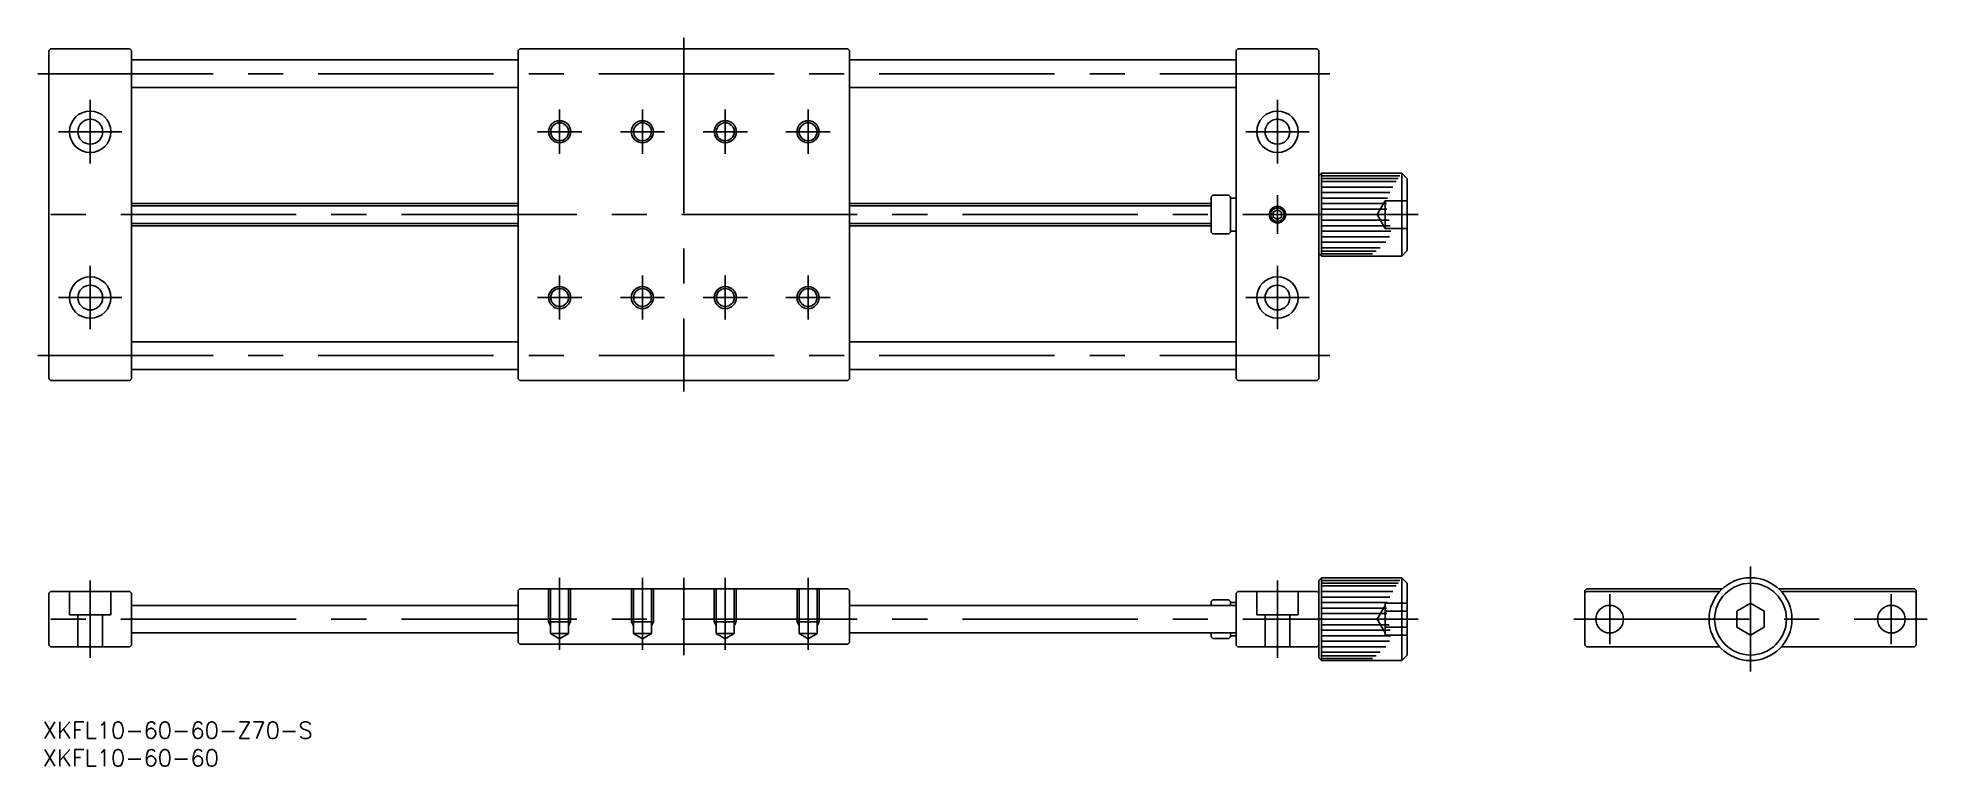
# Model space of a CAD drawing. Extents: x -310 to 32, y -27 to 105.
import ezdxf

# ---------------------------------------------------------------- set-up
doc = ezdxf.new("R2010")
doc.units = 0
doc.linetypes.add('CENTER', pattern=[50.8, 31.75, -6.35, 6.35, -6.35])
doc.linetypes.add('DASHED', pattern=[19.05, 12.7, -6.35])
doc.layers.get('0').update_dxf_attribs({"linetype": 'CONTINUOUS'})
doc.layers.add('CENTER', color=1, linetype='CONTINUOUS')
doc.styles.get("Standard").update_dxf_attribs({"font": 'txt.shx', "height": 3, "bigfont": 'bigfont.shx'})

# ---------------------------------------------------------------- blocks, each defined once
blk = doc.blocks.new('*U2')
at = {"color": 7, "linetype": 'CONTINUOUS'}
blk.add_text('XKFL10-60-60-Z70-S', height=3, dxfattribs=at).set_placement((-309.26, -21.61))
blk = doc.blocks.new('*U3')
at = {"color": 7, "linetype": 'CONTINUOUS'}
blk.add_text('XKFL10-60-60', height=3, dxfattribs=at).set_placement((-309.26, -26.61))

msp = doc.modelspace()

# ---------------------------------------------------------------- linework, layer by layer
at = {"color": 7, "linetype": 'CONTINUOUS'}
for p, q in [((-307.87, 103.21), (-308.17, 102.91)), ((-308.17, 102.91), (-308.17, 43.51)), ((-307.87, 103.21), (-293.47, 103.21)), ((-293.47, 103.21), (-293.17, 102.91)), ((-293.17, 102.91), (-293.17, 43.51)), ((-223.17, 102.91), (-222.87, 103.21)), ((-223.17, 102.91), (-223.17, 43.51)), ((-163.47, 103.21), (-222.87, 103.21)), ((-163.47, 103.21), (-163.17, 102.91)), ((-163.17, 43.51), (-163.17, 102.91)), ((-92.87, 103.21), (-93.17, 102.91)), ((-93.17, 102.91), (-93.17, 43.51)), ((-92.87, 103.21), (-78.47, 103.21)), ((-78.47, 103.21), (-78.17, 102.91)), ((-78.17, 102.91), (-78.17, 43.51)), ((-223.17, 101.21), (-293.17, 101.21)), ((-163.17, 101.21), (-93.17, 101.21)), ((-223.17, 96.21), (-293.17, 96.21)), ((-163.17, 96.21), (-93.17, 96.21)), ((-77.67, 80.71), (-78.17, 80.21)), ((-77.67, 80.71), (-77.67, 65.71)), ((-77.67, 80.71), (-63.17, 80.71)), ((-77.67, 80.21), (-63.51, 80.21)), ((-77.67, 79.75), (-63.82, 79.75)), ((-77.67, 79.21), (-64.16, 79.21)), ((-63.17, 80.71), (-63.17, 65.71)), ((-62.17, 79.71), (-63.17, 80.71)), ((-62.17, 79.71), (-62.17, 66.71)), ((-97.67, 76.41), (-97.37, 76.71)), ((-97.67, 76.41), (-97.67, 70.01)), ((-97.37, 76.71), (-94.47, 76.71)), ((-94.47, 76.71), (-94.17, 76.41)), ((-94.17, 76.41), (-94.17, 70.01)), ((-94.17, 76.21), (-93.17, 76.21)), ((-77.67, 78.21), (-64.77, 78.21)), ((-77.67, 77.21), (-65.31, 77.21)), ((-77.67, 76.21), (-65.73, 76.21)), ((-223.17, 75.21), (-293.17, 75.21)), ((-163.17, 75.21), (-97.67, 75.21)), ((-85.67, 74.08), (-86.42, 73.65)), ((-86.42, 73.65), (-86.42, 72.78)), ((-86.42, 72.78), (-85.67, 72.35)), ((-84.92, 73.65), (-85.67, 74.08)), ((-85.67, 72.35), (-84.92, 72.78)), ((-84.92, 72.78), (-84.92, 73.65)), ((-77.67, 75.21), (-65.91, 75.21)), ((-77.67, 74.21), (-65.88, 74.21)), ((-77.67, 72.21), (-65.45, 72.21)), ((-223.17, 71.21), (-293.17, 71.21)), ((-163.17, 71.21), (-97.67, 71.21)), ((-97.67, 70.01), (-97.37, 69.71)), ((-97.37, 69.71), (-94.47, 69.71)), ((-94.47, 69.71), (-94.17, 70.01)), ((-94.17, 70.21), (-93.17, 70.21)), ((-77.67, 71.21), (-65.23, 71.21)), ((-77.67, 70.21), (-65.14, 70.21)), ((-77.67, 69.21), (-65.35, 69.21)), ((-77.67, 65.71), (-78.17, 66.21)), ((-77.67, 68.21), (-66.03, 68.21)), ((-77.67, 67.21), (-67.05, 67.21)), ((-77.67, 66.58), (-67.82, 66.58)), ((-77.67, 66.11), (-68.44, 66.11)), ((-77.67, 65.71), (-63.17, 65.71)), ((-63.17, 65.71), (-62.17, 66.71)), ((-223.17, 50.21), (-293.17, 50.21)), ((-163.17, 50.21), (-93.17, 50.21)), ((-223.17, 45.21), (-293.17, 45.21)), ((-163.17, 45.21), (-93.17, 45.21)), ((-307.87, 43.21), (-308.17, 43.51)), ((-307.87, 43.21), (-293.47, 43.21)), ((-293.47, 43.21), (-293.17, 43.51)), ((-222.87, 43.21), (-223.17, 43.51)), ((-222.87, 43.21), (-163.47, 43.21)), ((-163.47, 43.21), (-163.17, 43.51)), ((-92.87, 43.21), (-93.17, 43.51)), ((-78.47, 43.21), (-92.87, 43.21)), ((-78.47, 43.21), (-78.17, 43.51)), ((-77.67, 7.5), (-78.17, 7)), ((-78.17, 7), (-78.17, -7)), ((-77.67, 7.5), (-63.17, 7.5)), ((-77.67, 7.5), (-77.67, -7.5)), ((-77.67, 7), (-63.51, 7)), ((-63.17, 7.5), (-63.17, -7.5)), ((-62.17, 6.5), (-63.17, 7.5)), ((-308.17, 4.7), (-307.87, 5)), ((-308.17, 4.7), (-308.17, -4.7)), ((-293.47, 5), (-307.87, 5)), ((-293.47, 5), (-293.17, 4.7)), ((-293.17, 4.7), (-293.17, -4.7)), ((-223.17, 5.2), (-222.87, 5.5)), ((-223.17, 5.2), (-223.17, -4.2)), ((-163.47, 5.5), (-222.87, 5.5)), ((-212.87, 5.5), (-219.81, 5.5)), ((-163.47, 5.5), (-163.17, 5.2)), ((-163.17, -4.2), (-163.17, 5.2)), ((-97.67, 3.2), (-97.37, 3.5)), ((-97.37, 3.5), (-94.47, 3.5)), ((-94.47, 3.5), (-94.17, 3.2)), ((-93.17, 4.7), (-92.87, 5)), ((-93.17, 4.7), (-93.17, -4.7)), ((-92.87, 5), (-78.47, 5)), ((-78.17, 4.7), (-78.47, 5)), ((-77.67, 6.54), (-63.82, 6.54)), ((-77.67, 6), (-64.16, 6)), ((-77.67, 5), (-64.77, 5)), ((-77.67, 4), (-65.31, 4)), ((-62.17, 6.5), (-62.17, -6.5)), ((-29.7, 5.5), (-30, 5.2)), ((-30, 5.2), (-30, -4.5)), ((-29.7, 5), (-30, 4.7)), ((-30, 4.7), (-30, -4.7)), ((-29.7, 5.5), (-5.1, 5.5)), ((-29.7, 5), (-5.59, 5)), ((5.1, 5.5), (29.7, 5.5)), ((5.59, 5), (29.7, 5)), ((29.7, 5.5), (30, 5.2)), ((29.7, 5), (30, 4.7)), ((30, 5.2), (30, -4.5)), ((30, 4.7), (30, -4.7)), ((-223.17, 2.5), (-293.17, 2.5)), ((-163.17, 2.5), (-93.17, 2.5)), ((-97.67, 3.2), (-97.67, 2.5)), ((-94.17, 3.2), (-94.17, 2.5)), ((-94.17, 3), (-93.17, 3)), ((-77.67, 3), (-65.73, 3)), ((-77.67, 2), (-65.91, 2)), ((-77.67, 1), (-65.88, 1)), ((0, 2.89), (-2.5, 1.44)), ((-2.5, 1.44), (-2.5, -1.44)), ((2.5, 1.44), (0, 2.89)), ((2.5, -1.44), (2.5, 1.44)), ((-293.17, -2.5), (-223.17, -2.5)), ((-93.17, -2.5), (-163.17, -2.5)), ((-97.67, -2.5), (-97.67, -3.2)), ((-97.37, -3.5), (-97.67, -3.2)), ((-94.47, -3.5), (-94.17, -3.2)), ((-94.17, -2.5), (-94.17, -3.2)), ((-94.17, -3), (-93.17, -3)), ((-77.67, -1), (-65.45, -1)), ((-77.67, -2), (-65.23, -2)), ((-77.67, -3), (-65.14, -3)), ((-2.5, -1.44), (0, -2.89)), ((0, -2.89), (2.5, -1.44)), ((-307.87, -5), (-308.17, -4.7)), ((-307.87, -5), (-293.47, -5)), ((-293.47, -5), (-293.17, -4.7)), ((-222.87, -4.5), (-223.17, -4.2)), ((-222.87, -4.5), (-163.47, -4.5)), ((-163.47, -4.5), (-163.17, -4.2)), ((-97.37, -3.5), (-94.47, -3.5)), ((-92.87, -5), (-93.17, -4.7)), ((-92.87, -5), (-78.47, -5)), ((-78.47, -5), (-78.17, -4.7)), ((-77.67, -4), (-65.35, -4)), ((-77.67, -5), (-66.03, -5)), ((-77.67, -6), (-67.05, -6)), ((-77.67, -6.64), (-67.82, -6.64)), ((-63.17, -7.5), (-62.17, -6.5)), ((-29.7, -5), (-30, -4.7)), ((-29.7, -5), (-5.59, -5)), ((5.59, -5), (29.7, -5)), ((29.7, -5), (30, -4.7)), ((-78.17, -7), (-77.67, -7.5)), ((-77.67, -7.11), (-68.44, -7.11)), ((-77.67, -7.5), (-63.17, -7.5))]:
    msp.add_line(p, q, dxfattribs=at)
at = {"color": 3, "linetype": 'DASHED'}
for p, q in [((-67.61, 73.21), (-66.17, 75.71)), ((-62.17, 75.71), (-66.17, 75.71)), ((-66.17, 75.71), (-66.17, 70.71)), ((-67.61, 73.21), (-66.17, 70.71)), ((-62.17, 73.21), (-66.17, 73.21)), ((-62.17, 70.71), (-66.17, 70.71)), ((-304.42, 5), (-304.42, 0.8)), ((-296.92, 0.8), (-296.92, 5)), ((-217.67, 5.5), (-217.67, -0.5)), ((-217.29, 5.5), (-217.29, -2.6)), ((-214.05, 5.5), (-214.05, -2.6)), ((-213.67, 5.5), (-213.67, -0.5)), ((-202.67, 5.5), (-202.67, -0.5)), ((-202.29, 5.5), (-202.29, -2.6)), ((-199.05, 5.5), (-199.05, -2.6)), ((-198.67, 5.5), (-198.67, -0.5)), ((-187.67, 5.5), (-187.67, -0.5)), ((-187.29, 5.5), (-187.29, -2.6)), ((-184.05, 5.5), (-184.05, -2.6)), ((-183.67, 5.5), (-183.67, -0.5)), ((-172.67, 5.5), (-172.67, -0.5)), ((-172.29, 5.5), (-172.29, -2.6)), ((-169.05, 5.5), (-169.05, -2.6)), ((-168.67, 5.5), (-168.67, -0.5)), ((-89.42, 5), (-89.42, 0.8)), ((-81.92, 0.8), (-81.92, 5)), ((-304.42, 0.8), (-296.92, 0.8)), ((-302.92, 0.8), (-302.92, -5)), ((-298.42, 0.8), (-298.42, -5)), ((-89.42, 0.8), (-81.92, 0.8)), ((-87.92, 0.8), (-87.92, -5)), ((-83.42, 0.8), (-83.42, -5)), ((-67.61, 0), (-66.17, 2.5)), ((-67.61, 0), (-66.17, -2.5)), ((-66.17, 2.89), (-62.17, 2.89)), ((-66.17, 2.89), (-66.17, -2.89)), ((-66.17, 1.44), (-62.17, 1.44)), ((-213.67, -0.5), (-217.67, -0.5)), ((-217.67, -0.5), (-217.29, -1.16)), ((-214.05, -2.6), (-217.29, -2.6)), ((-217.29, -2.6), (-215.67, -3.54)), ((-214.05, -2.6), (-215.67, -3.54)), ((-213.67, -0.5), (-214.05, -1.16)), ((-198.67, -0.5), (-202.67, -0.5)), ((-202.67, -0.5), (-202.29, -1.16)), ((-202.29, -2.6), (-200.67, -3.54)), ((-199.05, -2.6), (-202.29, -2.6)), ((-199.05, -2.6), (-200.67, -3.54)), ((-198.67, -0.5), (-199.05, -1.16)), ((-187.67, -0.5), (-187.29, -1.16)), ((-183.67, -0.5), (-187.67, -0.5)), ((-187.29, -2.6), (-185.67, -3.54)), ((-184.05, -2.6), (-187.29, -2.6)), ((-184.05, -2.6), (-185.67, -3.54)), ((-183.67, -0.5), (-184.05, -1.16)), ((-172.67, -0.5), (-172.29, -1.16)), ((-168.67, -0.5), (-172.67, -0.5)), ((-172.29, -2.6), (-170.67, -3.54)), ((-169.05, -2.6), (-172.29, -2.6)), ((-169.05, -2.6), (-170.67, -3.54)), ((-168.67, -0.5), (-169.05, -1.16)), ((-66.17, -1.44), (-62.17, -1.44)), ((-66.17, -2.89), (-62.17, -2.89))]:
    msp.add_line(p, q, dxfattribs=at)
at = {"color": 3, "linetype": 'CONTINUOUS'}
for p, q in [((-223.17, 74.83), (-293.17, 74.83)), ((-97.67, 74.83), (-163.17, 74.83)), ((-223.17, 71.59), (-293.17, 71.59)), ((-97.67, 71.59), (-163.17, 71.59))]:
    msp.add_line(p, q, dxfattribs=at)
at = {"color": 7, "linetype": 'CONTINUOUS'}
for centre, radius in [((-300.67, 88.21), 3.75), ((-300.67, 88.21), 2.25), ((-215.67, 88.21), 1.62), ((-200.67, 88.21), 1.62), ((-185.67, 88.21), 1.62), ((-170.67, 88.21), 1.62), ((-85.67, 88.21), 3.75), ((-85.67, 88.21), 2.25), ((-85.67, 73.21), 1.23), ((-300.67, 58.21), 3.75), ((-85.67, 58.21), 3.75), ((-300.67, 58.21), 2.25), ((-215.67, 58.21), 1.62), ((-200.67, 58.21), 1.62), ((-185.67, 58.21), 1.62), ((-170.67, 58.21), 1.62), ((-85.67, 58.21), 2.25), ((0, 0), 7.5), ((0, 0), 6.5), ((-25.5, 0), 2.5), ((-25.5, 0), 2.5), ((25.5, 0), 2.5)]:
    msp.add_circle(centre, radius, dxfattribs=at)
at = {"color": 3, "linetype": 'CONTINUOUS'}
for centre, radius in [((-215.67, 88.21), 2), ((-200.67, 88.21), 2), ((-185.67, 88.21), 2), ((-170.67, 88.21), 2), ((-85.67, 73.21), 1.5), ((-215.67, 58.21), 2), ((-200.67, 58.21), 2), ((-185.67, 58.21), 2), ((-170.67, 58.21), 2)]:
    msp.add_circle(centre, radius, dxfattribs=at)
at = {"layer": 'CENTER', "color": 1, "linetype": 'CENTER'}
for p, q in [((-193.17, 105.21), (-193.17, 41.21)), ((-310.17, 98.71), (-76.17, 98.71)), ((-300.67, 93.96), (-300.67, 82.46)), ((-85.67, 93.96), (-85.67, 82.46)), ((-215.67, 92.21), (-215.67, 84.21)), ((-200.67, 92.21), (-200.67, 84.21)), ((-185.67, 92.21), (-185.67, 84.21)), ((-170.67, 92.21), (-170.67, 84.21)), ((-294.92, 88.21), (-306.42, 88.21)), ((-219.67, 88.21), (-211.67, 88.21)), ((-204.67, 88.21), (-196.67, 88.21)), ((-189.67, 88.21), (-181.67, 88.21)), ((-174.67, 88.21), (-166.67, 88.21)), ((-79.92, 88.21), (-91.42, 88.21)), ((-85.67, 76.71), (-85.67, 69.71)), ((-60.17, 73.21), (-310.17, 73.21)), ((-300.67, 63.96), (-300.67, 52.46)), ((-215.67, 62.21), (-215.67, 54.21)), ((-200.67, 62.21), (-200.67, 54.21)), ((-185.67, 62.21), (-185.67, 54.21)), ((-170.67, 62.21), (-170.67, 54.21)), ((-85.67, 63.96), (-85.67, 52.46)), ((-294.92, 58.21), (-306.42, 58.21)), ((-219.67, 58.21), (-211.67, 58.21)), ((-204.67, 58.21), (-196.67, 58.21)), ((-189.67, 58.21), (-181.67, 58.21)), ((-174.67, 58.21), (-166.67, 58.21)), ((-79.92, 58.21), (-91.42, 58.21)), ((-310.17, 47.71), (-76.17, 47.71)), ((-300.67, 7), (-300.67, -7)), ((-215.67, 7.5), (-215.67, -5.54)), ((-200.67, 7.5), (-200.67, -5.54)), ((-193.17, 7.5), (-193.17, -6.5)), ((-185.67, 7.5), (-185.67, -5.54)), ((-170.67, 7.5), (-170.67, -5.54)), ((-85.67, 7), (-85.67, -7)), ((0, 9.5), (0, -9.5)), ((-25.5, 4.5), (-25.5, -4.5)), ((25.5, 4.5), (25.5, -4.5)), ((-60.17, 0), (-310.17, 0)), ((-32, 0), (32, 0))]:
    msp.add_line(p, q, dxfattribs=at)

# ---------------------------------------------------------------- block references
at = {"color": 7, "linetype": 'CONTINUOUS'}
for name in ['*U2', '*U3']:
    msp.add_blockref(name, (0, 0), dxfattribs=at)

doc.saveas('drawing.dxf')
